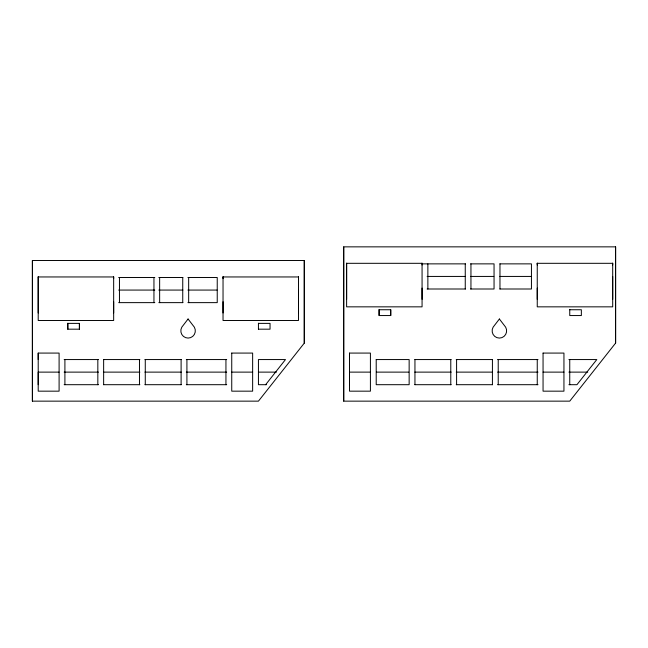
<?xml version="1.0" encoding="UTF-8"?>
<svg xmlns="http://www.w3.org/2000/svg" width="648" height="648" viewBox="0 0 648 648"><rect width="100%" height="100%" fill="white"/><g stroke="black" fill="none" stroke-linecap="round" stroke-linejoin="round"><path stroke-width="0.97" d="M32.4 401.144L32.4 260.496L304.285 260.496L304.293 343.108L258.439 401.144L32.4 401.144L32.4 260.496M38.208 353.079L38.208 391.165L59.098 391.165L59.098 353.079L38.208 353.079L38.208 359.559M64.905 384.693L64.905 359.559M79.412 329.184L79.412 323.384L67.805 323.384L67.805 329.184L79.412 329.184L79.412 323.384M97.832 384.693L97.832 359.559M103.64 384.693L103.64 359.559M119.459 302.632L119.459 277.506M139.474 384.693L139.474 359.559M145.274 384.693L145.274 359.559M153.949 302.632L153.949 277.506M159.643 302.632L159.643 277.506M181.108 384.693L181.108 359.559M186.916 384.693L186.916 359.559M225.941 384.693L225.941 359.559M258.439 329.306L258.439 323.231M304.285 343.108L304.285 260.496M343.707 401.144L343.707 246.856L615.6 246.856L615.6 343.108L569.746 401.144L343.707 401.144L343.715 246.856M349.515 353.079L349.515 391.165L370.413 391.165L370.413 353.079L349.515 353.079L349.515 359.559M390.728 315.552L390.728 309.744L379.121 309.744L379.121 315.552L390.728 315.552L390.728 309.744M414.947 384.693L414.947 359.559M427.866 289L427.866 263.866M450.781 384.693L450.781 359.559M456.589 384.693L456.589 359.559M465.256 289L465.256 263.866M470.95 289L470.95 263.866M492.423 384.693L492.423 359.559M498.223 384.693L498.223 359.559M537.249 384.693L537.249 359.559M569.746 384.693L569.746 359.559M569.754 309.38L569.754 315.552L581.353 315.552L581.353 309.744L569.754 309.744M615.6 343.108L615.6 246.856M265.631 384.693L285.485 359.559L258.439 359.559L258.439 384.693L266.49 384.693M422.067 263.315L346.615 263.315L346.615 306.844L422.067 306.844L422.067 263.866L465.515 263.866M470.561 263.866L494.051 263.866L494.051 289L470.561 289M499.867 263.866L531.441 263.866L531.441 289L499.867 289M427.113 276.429L465.515 276.429M470.561 276.429L493.8 276.429M499.867 276.429L531.19 276.429M118.673 277.506L154.799 277.506M158.817 277.506L182.898 277.506M187.912 277.506L217.234 277.506L217.234 302.632L187.912 302.632M427.113 289L465.515 289M118.673 290.069L154.799 290.069M158.817 290.069L182.898 290.069M187.912 290.069L217.015 290.069M118.673 302.632L154.799 302.632M158.817 302.632L182.898 302.632M258.439 323.384L270.046 323.384L270.046 329.184L258.439 329.184M64.152 359.559L98.472 359.559M103.526 359.559L139.871 359.559M144.917 359.559L181.262 359.559M186.308 359.559L226.695 359.559M414.833 359.559L451.178 359.559M456.224 359.559L492.577 359.559M497.624 359.559L538.01 359.559M568.904 359.559L596.8 359.559L576.947 384.693L568.895 384.693M59.098 372.122L38.208 372.122L38.208 384.693M64.152 372.122L98.472 372.122M103.526 372.122L139.871 372.122M144.917 372.122L181.262 372.122M186.308 372.122L226.695 372.122M231.741 372.122L252.639 372.122M258.584 372.122L276.413 372.122M370.413 372.122L349.515 372.122L349.515 384.693M376.472 372.122L408.775 372.122M414.833 372.122L451.178 372.122M456.224 372.122L492.577 372.122M497.624 372.122L538.01 372.122M543.056 372.122L563.946 372.122M568.904 372.122L587.72 372.122M64.152 384.693L98.472 384.693M103.526 384.693L139.871 384.693M144.917 384.693L181.262 384.693M186.308 384.693L226.695 384.693M414.833 384.693L451.178 384.693M456.224 384.693L492.577 384.693M497.624 384.693L538.01 384.693M612.7 263.12L612.7 264.983M612.7 276.429L612.7 299.327M537.249 263.12L537.249 264.983M537.249 288.085L537.249 299.327M499.973 263.866L499.973 289M422.067 263.12L422.067 264.983M422.067 288.085L422.067 299.327M379.112 309.38L379.112 315.43M346.615 263.12L346.615 299.327M298.485 276.761L298.485 278.624M298.485 290.069L298.485 312.968M223.034 276.761L223.034 278.624M223.034 301.725L223.034 312.968M188.665 277.506L188.665 302.632M182.744 277.506L182.744 302.632M113.659 276.761L113.659 278.624M113.659 301.725L113.659 312.968M67.805 323.231L67.805 329.306M38.208 276.761L38.208 312.968M38.208 276.955L38.208 320.485L113.659 320.485L113.659 276.955L38.208 276.955M223.034 276.955L223.034 320.485L298.485 320.485L298.485 276.955L223.034 276.955M231.741 353.079L231.741 391.165L252.639 391.165L252.639 353.079L231.741 353.079M376.213 359.559L376.213 384.693L409.147 384.693L409.147 359.559L376.213 359.559M537.249 263.315L537.249 306.844L612.7 306.844L612.7 263.315L537.249 263.315M543.056 353.079L543.056 391.165L563.946 391.165L563.946 353.079L543.056 353.079M188.074 319.002L181.796 327.191A7.258 7.258 0 0 0 188.074 338.078A7.258 7.258 0 0 0 194.359 327.191L188.074 319.002M499.389 319.002L493.104 327.191A7.258 7.258 0 0 0 499.389 338.078A7.258 7.258 0 0 0 505.667 327.191L499.389 319.002"/></g></svg>
